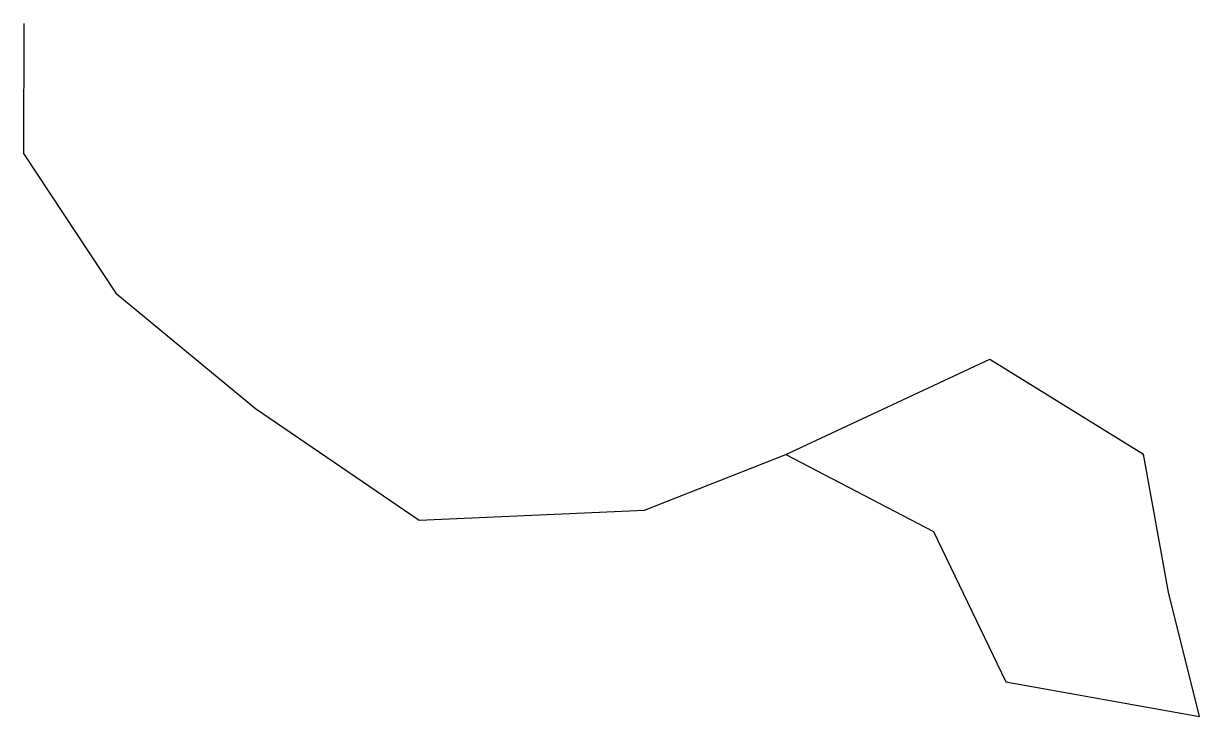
# Model space of a CAD drawing. Header units: millimetres. Extents: x -191 to -85, y 8 to 70.
import ezdxf

# ---------------------------------------------------------------- set-up
doc = ezdxf.new("R2010")
doc.units = ezdxf.units.MM
doc.layers.get('0').update_dxf_attribs({"linetype": 'CONTINUOUS'})

msp = doc.modelspace()

# ---------------------------------------------------------------- linework, layer by layer
for p, q in [((-190.49, 69.98), (-190.51, 58.26)), ((-190.51, 58.26), (-182.19, 45.66)), ((-182.19, 45.66), (-169.61, 35.29)), ((-121.83, 31.12), (-103.43, 39.72)), ((-103.43, 39.72), (-89.59, 31.17)), ((-169.61, 35.29), (-154.86, 25.21)), ((-134.55, 26.1), (-121.83, 31.12)), ((-121.83, 31.12), (-108.51, 24.19)), ((-87.34, 18.71), (-89.59, 31.17)), ((-154.86, 25.21), (-134.55, 26.1)), ((-108.51, 24.19), (-102, 10.64)), ((-84.55, 7.52), (-87.34, 18.71)), ((-102, 10.64), (-84.55, 7.52))]:
    msp.add_line(p, q)

doc.saveas('drawing.dxf')
